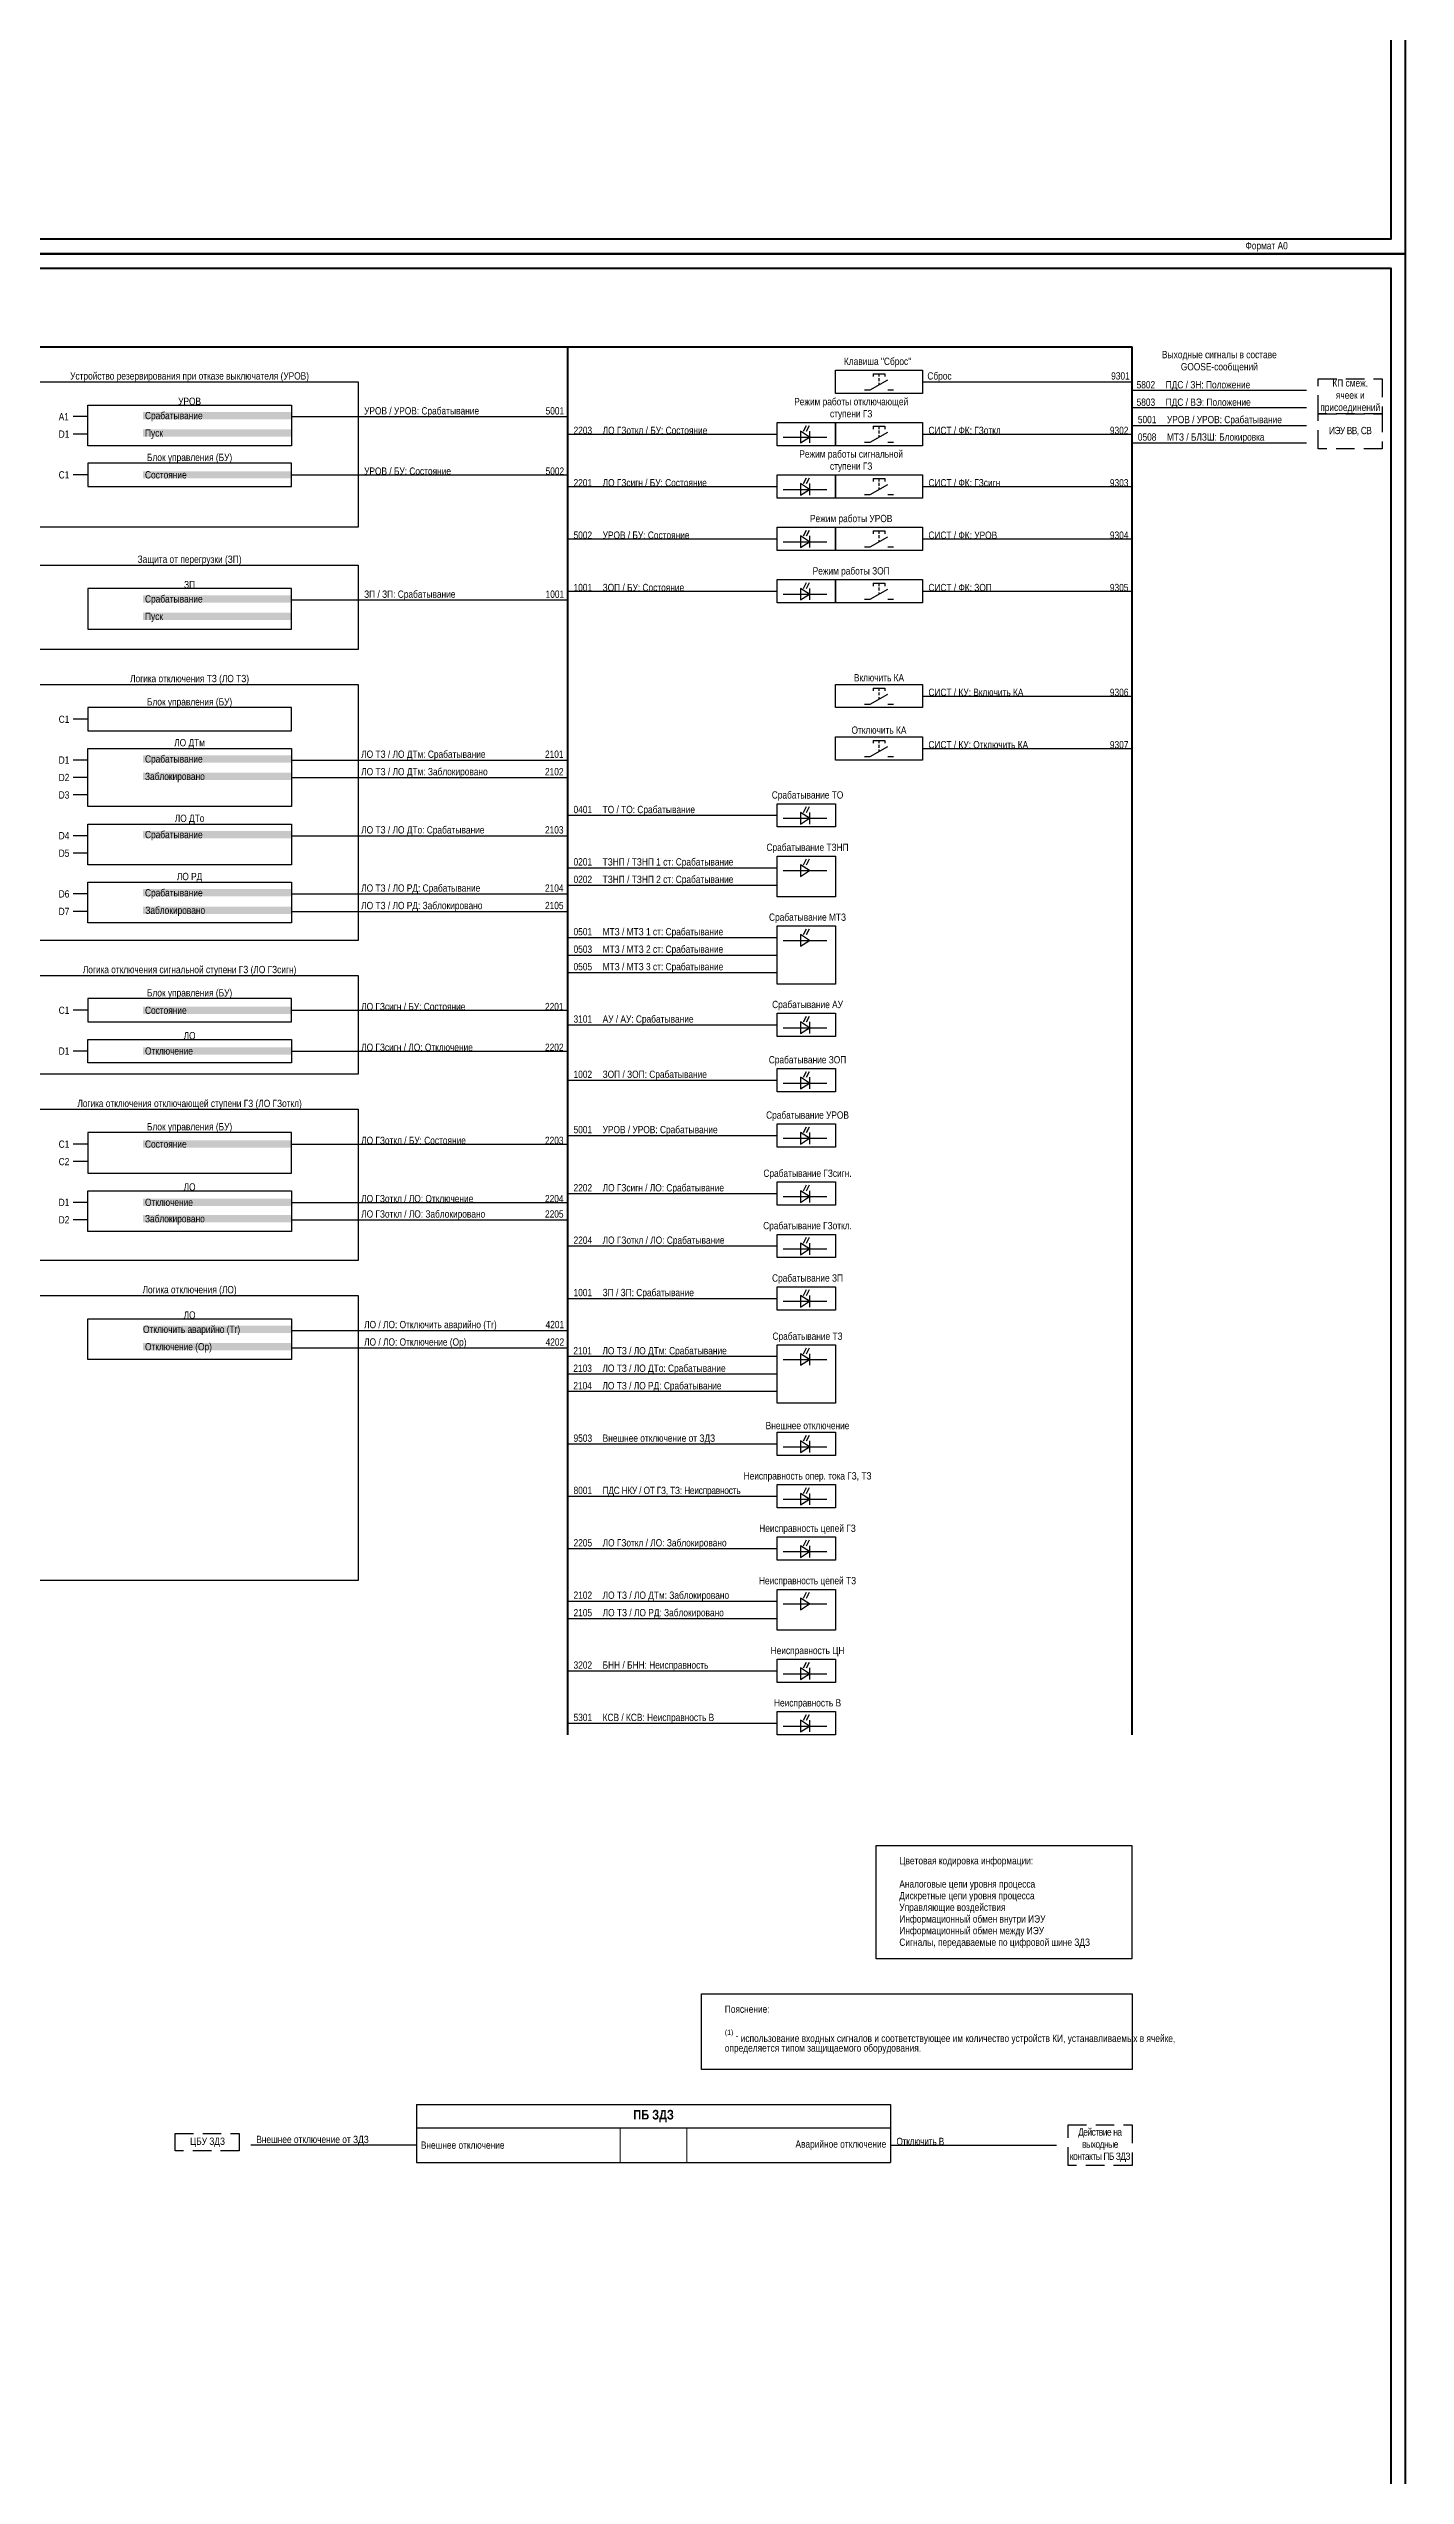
# Model space of a CAD drawing. Header units: millimetres. Extents: x 2179 to 12176, y -20554 to -12004.
# Drawn here: x 4406 to 4872, y -15430 to -14596 of the extents above; entities that cross this region are included whole.
import ezdxf
from ezdxf.enums import TextEntityAlignment as Align

# ---------------------------------------------------------------- set-up
doc = ezdxf.new("R2010")
doc.units = ezdxf.units.MM
doc.linetypes.add('HIDDEN2', pattern=[4.7625, 3.175, -1.5875])
doc.linetypes.add('штриховая2', pattern=[9.525, 6.35, -3.175])
for name, color, linetype, lineweight in [('GOOSE', 224, 'Continuous', 30), ('MMS', 190, 'Continuous', 30), ('Внутренняя шина', 4, 'Continuous', 70), ('Вход-Аналоги', 5, 'Continuous', 30), ('Дискретный сигнал', 37, 'Continuous', 25), ('Линии связи', 75, 'Continuous', 30), ('Основная', 7, 'Continuous', 30), ('Основная сплошная', 7, 'Continuous', 30), ('Сигналы внутр.', 13, 'Continuous', 30), ('Цепи внешние', 134, 'Continuous', 30)]:
    doc.layers.add(name, color=color, linetype=linetype, lineweight=lineweight)
doc.layers.add('Рамка внешняя', color=8, linetype='Continuous', lineweight=40, plot=False)
doc.styles.add('2.5_Gost_RD', font='ARIALN.TTF', dxfattribs={"height": 2.5})
doc.styles.add('Narrow', font='ARIALN.TTF')
doc.styles.add('Табл дан', font='ARIALN.TTF')
doc.styles.add('Табл загол', font='ARIALNB.TTF')

# ---------------------------------------------------------------- blocks, each defined once
blk = doc.blocks.new('*U15')
blk.add_lwpolyline([(0, 0), (1189, 0), (1189, 841), (0, 841)], close=True)
at = {"lineweight": 50}
blk.add_lwpolyline([(20, 836), (1184, 836), (1184, 5), (20, 5)], close=True, dxfattribs=at)
at = {"style": '2.5_Gost_RD', "flags": 8}
blk.add_attdef('ФОРМАТ', text='', height=2.5, dxfattribs=at).set_placement((1134, 4), align=Align.TOP_LEFT)
blk = doc.blocks.new('*T166')
at = {"layer": 'Основная', "color": 0, "linetype": 'ByBlock', "lineweight": -2, "transparency": 16777216}
for p, q in [((0, 0), (163, 0)), ((0, 0), (0, -8)), ((163, 0), (163, -8))]:
    blk.add_line(p, q, dxfattribs=at)
at = {"layer": 'Основная', "color": 0, "linetype": 'ByBlock', "lineweight": 30, "transparency": 16777216}
for p, q in [((0, -8), (163, -8)), ((0, -8), (0, -20)), ((163, -8), (163, -20)), ((0, -20), (163, -20))]:
    blk.add_line(p, q, dxfattribs=at)
at = {"layer": 'Основная', "color": 0, "linetype": 'ByBlock', "lineweight": 18, "transparency": 16777216}
for p, q in [((70, -8), (70, -20)), ((93, -8), (93, -20))]:
    blk.add_line(p, q, dxfattribs=at)
at = {"layer": 'Основная', "color": 0, "transparency": 16777216}
for s, insert, char_height, width, attachment_point, style in [('{\\C256;ПБ ЗДЗ}', (81.5, -4), 3.3, 160, 5, 'Табл загол'), ('Внешнее отключение', (1.5, -14), 2.5, 67, 4, 'Табл дан'), ('Аварийное отключение', (161.5, -14), 2.5, 67, 6, 'Табл дан')]:
    blk.add_mtext(s, dxfattribs=dict(at, insert=insert, char_height=char_height, width=width, attachment_point=attachment_point, style=style))

msp = doc.modelspace()

# ---------------------------------------------------------------- linework, layer by layer
at = {"layer": 'Внутренняя шина'}
for points in [[(4064, -14699), (4778, -14699)], [(4584, -15176), (4584, -14699)], [(4778, -15176), (4778, -14699)]]:
    msp.add_lwpolyline(points, dxfattribs=at)
at = {"layer": 'Линии связи'}
for points in [[(4706, -14711), (4778, -14711)], [(4838, -14714), (4778, -14714)], [(4838, -14720), (4778, -14720)], [(4489, -14723), (4584, -14723)], [(4778, -14726), (4838, -14726)], [(4584, -14729), (4656, -14729)], [(4706, -14729), (4778, -14729)], [(4778, -14732), (4838, -14732)], [(4489, -14743), (4584, -14743)], [(4584, -14747), (4656, -14747)], [(4706, -14747), (4778, -14747)], [(4584, -14765), (4656, -14765)], [(4706, -14765), (4778, -14765)], [(4489, -14786), (4584, -14786)], [(4584, -14783), (4656, -14783)], [(4706, -14783), (4778, -14783)], [(4706, -14819), (4778, -14819)], [(4489, -14841), (4584, -14841)], [(4706, -14837), (4778, -14837)], [(4489, -14847), (4584, -14847)], [(4584, -14860), (4656, -14860)], [(4489, -14867), (4584, -14867)], [(4584, -14878), (4656, -14878)], [(4584, -14884), (4656, -14884)], [(4489, -14887), (4584, -14887)], [(4489, -14893), (4584, -14893)], [(4584, -14902), (4656, -14902)], [(4584, -14908), (4656, -14908)], [(4584, -14914), (4656, -14914)], [(4489, -14927), (4584, -14927)], [(4584, -14932), (4656, -14932)], [(4489, -14941), (4584, -14941)], [(4584, -14951), (4656, -14951)], [(4584, -14970), (4656, -14970)], [(4489, -14973), (4584, -14973)], [(4489, -14993), (4584, -14993)], [(4584, -14990), (4656, -14990)], [(4489, -14999), (4584, -14999)], [(4584, -15008), (4656, -15008)], [(4584, -15026), (4656, -15026)], [(4489, -15037), (4584, -15037)], [(4489, -15043), (4584, -15043)], [(4656, -15046), (4584, -15046)], [(4656, -15052), (4584, -15052)], [(4656, -15058), (4584, -15058)], [(4584, -15076), (4656, -15076)], [(4584, -15094), (4656, -15094)], [(4584, -15112), (4656, -15112)], [(4584, -15130), (4656, -15130)], [(4584, -15136), (4656, -15136)], [(4584, -15154), (4656, -15154)], [(4584, -15172), (4656, -15172)], [(4532, -15317), (4475, -15317)], [(4695, -15317), (4752, -15317)]]:
    msp.add_lwpolyline(points, dxfattribs=at)
at = {"layer": 'Основная'}
for points in [[(4396, -14711), (4512, -14711), (4512, -14761), (4396, -14761)], [(4676, -14707), (4706, -14707), (4706, -14715), (4676, -14715)], [(4419, -14719), (4489, -14719), (4489, -14733), (4419, -14733)], [(4656, -14725), (4676, -14725), (4676, -14733), (4656, -14733)], [(4676, -14725), (4706, -14725), (4706, -14733), (4676, -14733)], [(4489, -14739), (4419, -14739), (4419, -14747), (4489, -14747)], [(4656, -14743), (4676, -14743), (4676, -14751), (4656, -14751)], [(4676, -14743), (4706, -14743), (4706, -14751), (4676, -14751)], [(4656, -14761), (4676, -14761), (4676, -14769), (4656, -14769)], [(4676, -14761), (4706, -14761), (4706, -14769), (4676, -14769)], [(4396, -14774), (4512, -14774), (4512, -14803), (4396, -14803)], [(4489, -14782), (4419, -14782), (4419, -14796), (4489, -14796)], [(4656, -14779), (4676, -14779), (4676, -14787), (4656, -14787)], [(4676, -14779), (4706, -14779), (4706, -14787), (4676, -14787)], [(4396, -14815), (4512, -14815), (4512, -14903), (4396, -14903)], [(4676, -14815), (4706, -14815), (4706, -14823), (4676, -14823)], [(4489, -14823), (4419, -14823), (4419, -14831), (4489, -14831)], [(4676, -14833), (4706, -14833), (4706, -14841), (4676, -14841)], [(4419, -14837), (4489, -14837), (4489, -14857), (4419, -14857)], [(4656, -14856), (4676, -14856), (4676, -14864), (4656, -14864)], [(4419, -14863), (4489, -14863), (4489, -14877), (4419, -14877)], [(4656, -14874), (4676, -14874), (4676, -14888), (4656, -14888)], [(4419, -14883), (4489, -14883), (4489, -14897), (4419, -14897)], [(4656, -14898), (4676, -14898), (4676, -14918), (4656, -14918)], [(4396, -14915), (4512, -14915), (4512, -14949), (4396, -14949)], [(4489, -14923), (4419, -14923), (4419, -14931), (4489, -14931)], [(4656, -14928), (4676, -14928), (4676, -14936), (4656, -14936)], [(4419, -14937), (4489, -14937), (4489, -14945), (4419, -14945)], [(4656, -14947), (4676, -14947), (4676, -14955), (4656, -14955)], [(4396, -14961), (4512, -14961), (4512, -15013), (4396, -15013)], [(4489, -14969), (4419, -14969), (4419, -14983), (4489, -14983)], [(4656, -14966), (4676, -14966), (4676, -14974), (4656, -14974)], [(4656, -14986), (4676, -14986), (4676, -14994), (4656, -14994)], [(4419, -14989), (4489, -14989), (4489, -15003), (4419, -15003)], [(4656, -15004), (4676, -15004), (4676, -15012), (4656, -15012)], [(4396, -15025), (4512, -15025), (4512, -15123), (4396, -15123)], [(4656, -15022), (4676, -15022), (4676, -15030), (4656, -15030)], [(4419, -15033), (4489, -15033), (4489, -15047), (4419, -15047)], [(4656, -15042), (4676, -15042), (4676, -15062), (4656, -15062)], [(4656, -15072), (4676, -15072), (4676, -15080), (4656, -15080)], [(4656, -15090), (4676, -15090), (4676, -15098), (4656, -15098)], [(4656, -15108), (4676, -15108), (4676, -15116), (4656, -15116)], [(4656, -15126), (4676, -15126), (4676, -15140), (4656, -15140)], [(4656, -15150), (4676, -15150), (4676, -15158), (4656, -15158)], [(4656, -15168), (4676, -15168), (4676, -15176), (4656, -15176)]]:
    msp.add_lwpolyline(points, close=True, dxfattribs=at)
for points in [[(4419, -14723), (4414, -14723)], [(4419, -14729), (4414, -14729)], [(4419, -14743), (4414, -14743)], [(4419, -14827), (4414, -14827)], [(4419, -14841), (4414, -14841)], [(4419, -14847), (4414, -14847)], [(4419, -14853), (4414, -14853)], [(4419, -14867), (4414, -14867)], [(4419, -14873), (4414, -14873)], [(4419, -14887), (4414, -14887)], [(4419, -14893), (4414, -14893)], [(4419, -14927), (4414, -14927)], [(4419, -14941), (4414, -14941)], [(4419, -14973), (4414, -14973)], [(4419, -14979), (4414, -14979)], [(4419, -14993), (4414, -14993)], [(4419, -14999), (4414, -14999)]]:
    msp.add_lwpolyline(points, dxfattribs=at)
at = {"layer": 'Основная сплошная', "color": 0}
for p, q in [((4688, -14713.75), (4694, -14710.32)), ((4689, -14708.25), (4691, -14708.25)), ((4691, -14708.25), (4693, -14708.25)), ((4686, -14713.75), (4688, -14713.75)), ((4694, -14713.75), (4696, -14713.75)), ((4688, -14731.75), (4694, -14728.32)), ((4689, -14726.25), (4691, -14726.25)), ((4691, -14726.25), (4693, -14726.25)), ((4686, -14731.75), (4688, -14731.75)), ((4694, -14731.75), (4696, -14731.75)), ((4689, -14744.25), (4691, -14744.25)), ((4691, -14744.25), (4693, -14744.25)), ((4686, -14749.75), (4688, -14749.75)), ((4688, -14749.75), (4694, -14746.32)), ((4694, -14749.75), (4696, -14749.75)), ((4686, -14767.75), (4688, -14767.75)), ((4688, -14767.75), (4694, -14764.32)), ((4689, -14762.25), (4691, -14762.25)), ((4691, -14762.25), (4693, -14762.25)), ((4694, -14767.75), (4696, -14767.75)), ((4686, -14785.75), (4688, -14785.75)), ((4688, -14785.75), (4694, -14782.32)), ((4689, -14780.25), (4691, -14780.25)), ((4691, -14780.25), (4693, -14780.25)), ((4694, -14785.75), (4696, -14785.75)), ((4688, -14821.75), (4694, -14818.32)), ((4689, -14816.25), (4691, -14816.25)), ((4691, -14816.25), (4693, -14816.25)), ((4686, -14821.75), (4688, -14821.75)), ((4694, -14821.75), (4696, -14821.75)), ((4688, -14839.75), (4694, -14836.32)), ((4689, -14834.25), (4691, -14834.25)), ((4691, -14834.25), (4693, -14834.25)), ((4686, -14839.75), (4688, -14839.75)), ((4694, -14839.75), (4696, -14839.75))]:
    msp.add_line(p, q, dxfattribs=at)
at = {"layer": 'Основная сплошная', "ltscale": 0.35}
for p, q in [((4689, -14708.25), (4689, -14709.25)), ((4691, -14708.25), (4691, -14709.25)), ((4691, -14709.75), (4691, -14710.75)), ((4693, -14708.25), (4693, -14709.25)), ((4689, -14726.25), (4689, -14727.25)), ((4691, -14726.25), (4691, -14727.25)), ((4691, -14727.75), (4691, -14728.75)), ((4693, -14726.25), (4693, -14727.25)), ((4689, -14744.25), (4689, -14745.25)), ((4691, -14744.25), (4691, -14745.25)), ((4693, -14744.25), (4693, -14745.25)), ((4691, -14745.75), (4691, -14746.75)), ((4689, -14762.25), (4689, -14763.25)), ((4691, -14762.25), (4691, -14763.25)), ((4691, -14763.75), (4691, -14764.75)), ((4693, -14762.25), (4693, -14763.25)), ((4689, -14780.25), (4689, -14781.25)), ((4691, -14780.25), (4691, -14781.25)), ((4691, -14781.75), (4691, -14782.75)), ((4693, -14780.25), (4693, -14781.25)), ((4689, -14816.25), (4689, -14817.25)), ((4691, -14816.25), (4691, -14817.25)), ((4691, -14817.75), (4691, -14818.75)), ((4693, -14816.25), (4693, -14817.25)), ((4689, -14834.25), (4689, -14835.25)), ((4691, -14834.25), (4691, -14835.25)), ((4691, -14835.75), (4691, -14836.75)), ((4693, -14834.25), (4693, -14835.25))]:
    msp.add_line(p, q, dxfattribs=at)
at = {"layer": 'Основная сплошная', "color": 0, "linetype": 'HIDDEN2', "ltscale": 0.5}
for p, q in [((4691, -14711.39), (4691, -14712.04)), ((4691, -14729.39), (4691, -14730.04)), ((4691, -14747.39), (4691, -14748.04)), ((4691, -14765.39), (4691, -14766.04)), ((4691, -14783.39), (4691, -14784.04)), ((4691, -14819.39), (4691, -14820.04)), ((4691, -14837.39), (4691, -14838.04))]:
    msp.add_line(p, q, dxfattribs=at)
at = {"layer": 'Основная сплошная', "linetype": 'штриховая2'}
for points in [[(4864, -14722), (4842, -14722), (4842, -14710), (4864, -14710)], [(4864, -14734), (4842, -14734), (4842, -14722), (4864, -14722)], [(4778, -15324), (4756, -15324), (4756, -15310), (4778, -15310)], [(4471, -15319), (4449, -15319), (4449, -15313), (4471, -15313)]]:
    msp.add_lwpolyline(points, close=True, dxfattribs=at)
at = {"layer": 'Основная сплошная'}
for points in [[(4664.06, -14728), (4664.06, -14732), (4667.06, -14730), (4664.06, -14728)], [(4665.06, -14728), (4666.06, -14726)], [(4666.06, -14728), (4667.06, -14726)], [(4667.06, -14728), (4667.06, -14732)], [(4658.06, -14730), (4673.06, -14730)], [(4665.06, -14746), (4666.06, -14744)], [(4666.06, -14746), (4667.06, -14744)], [(4658.06, -14748), (4673.06, -14748)], [(4664.06, -14746), (4664.06, -14750), (4667.06, -14748), (4664.06, -14746)], [(4667.06, -14746), (4667.06, -14750)], [(4658.06, -14766), (4673.06, -14766)], [(4664.06, -14764), (4664.06, -14768), (4667.06, -14766), (4664.06, -14764)], [(4665.06, -14764), (4666.06, -14762)], [(4666.06, -14764), (4667.06, -14762)], [(4667.06, -14764), (4667.06, -14768)], [(4658.06, -14784), (4673.06, -14784)], [(4664.06, -14782), (4664.06, -14786), (4667.06, -14784), (4664.06, -14782)], [(4665.06, -14782), (4666.06, -14780)], [(4666.06, -14782), (4667.06, -14780)], [(4667.06, -14782), (4667.06, -14786)], [(4658.06, -14861), (4673.06, -14861)], [(4664.06, -14859), (4664.06, -14863), (4667.06, -14861), (4664.06, -14859)], [(4665.06, -14859), (4666.06, -14857)], [(4666.06, -14859), (4667.06, -14857)], [(4667.06, -14859), (4667.06, -14863)], [(4664.06, -14877), (4664.06, -14881), (4667.06, -14879), (4664.06, -14877)], [(4665.06, -14877), (4666.06, -14875)], [(4666.06, -14877), (4667.06, -14875)], [(4658.06, -14879), (4673.06, -14879)], [(4658.06, -14903), (4673.06, -14903)], [(4664.06, -14901), (4664.06, -14905), (4667.06, -14903), (4664.06, -14901)], [(4665.06, -14901), (4666.06, -14899)], [(4666.06, -14901), (4667.06, -14899)], [(4658.06, -14933), (4673.06, -14933)], [(4664.06, -14931), (4664.06, -14935), (4667.06, -14933), (4664.06, -14931)], [(4665.06, -14931), (4666.06, -14929)], [(4666.06, -14931), (4667.06, -14929)], [(4667.06, -14931), (4667.06, -14935)], [(4658.06, -14952), (4673.06, -14952)], [(4664.06, -14950), (4664.06, -14954), (4667.06, -14952), (4664.06, -14950)], [(4665.06, -14950), (4666.06, -14948)], [(4666.06, -14950), (4667.06, -14948)], [(4667.06, -14950), (4667.06, -14954)], [(4664.06, -14969), (4664.06, -14973), (4667.06, -14971), (4664.06, -14969)], [(4665.06, -14969), (4666.06, -14967)], [(4666.06, -14969), (4667.06, -14967)], [(4667.06, -14969), (4667.06, -14973)], [(4658.06, -14971), (4673.06, -14971)], [(4665.06, -14989), (4666.06, -14987)], [(4666.06, -14989), (4667.06, -14987)], [(4658.06, -14991), (4673.06, -14991)], [(4664.06, -14989), (4664.06, -14993), (4667.06, -14991), (4664.06, -14989)], [(4667.06, -14989), (4667.06, -14993)], [(4658.06, -15009), (4673.06, -15009)], [(4664.06, -15007), (4664.06, -15011), (4667.06, -15009), (4664.06, -15007)], [(4665.06, -15007), (4666.06, -15005)], [(4666.06, -15007), (4667.06, -15005)], [(4667.06, -15007), (4667.06, -15011)], [(4658.06, -15027), (4673.06, -15027)], [(4664.06, -15025), (4664.06, -15029), (4667.06, -15027), (4664.06, -15025)], [(4665.06, -15025), (4666.06, -15023)], [(4666.06, -15025), (4667.06, -15023)], [(4667.06, -15025), (4667.06, -15029)], [(4664.06, -15045), (4664.06, -15049), (4667.06, -15047), (4664.06, -15045)], [(4665.06, -15045), (4666.06, -15043)], [(4666.06, -15045), (4667.06, -15043)], [(4667.06, -15045), (4667.06, -15049)], [(4658.06, -15047), (4673.06, -15047)], [(4658.06, -15077), (4673.06, -15077)], [(4664.06, -15075), (4664.06, -15079), (4667.06, -15077), (4664.06, -15075)], [(4665.06, -15075), (4666.06, -15073)], [(4666.06, -15075), (4667.06, -15073)], [(4667.06, -15075), (4667.06, -15079)], [(4658.06, -15095), (4673.06, -15095)], [(4664.06, -15093), (4664.06, -15097), (4667.06, -15095), (4664.06, -15093)], [(4665.06, -15093), (4666.06, -15091)], [(4666.06, -15093), (4667.06, -15091)], [(4667.06, -15093), (4667.06, -15097)], [(4664.06, -15111), (4664.06, -15115), (4667.06, -15113), (4664.06, -15111)], [(4665.06, -15111), (4666.06, -15109)], [(4666.06, -15111), (4667.06, -15109)], [(4667.06, -15111), (4667.06, -15115)], [(4658.06, -15113), (4673.06, -15113)], [(4665.06, -15129), (4666.06, -15127)], [(4666.06, -15129), (4667.06, -15127)], [(4658.06, -15131), (4673.06, -15131)], [(4664.06, -15129), (4664.06, -15133), (4667.06, -15131), (4664.06, -15129)], [(4664.06, -15153), (4664.06, -15157), (4667.06, -15155), (4664.06, -15153)], [(4665.06, -15153), (4666.06, -15151)], [(4666.06, -15153), (4667.06, -15151)], [(4667.06, -15153), (4667.06, -15157)], [(4658.06, -15155), (4673.06, -15155)], [(4665.06, -15171), (4666.06, -15169)], [(4666.06, -15171), (4667.06, -15169)], [(4658.06, -15173), (4673.06, -15173)], [(4664.06, -15171), (4664.06, -15175), (4667.06, -15173), (4664.06, -15171)], [(4667.06, -15171), (4667.06, -15175)]]:
    msp.add_lwpolyline(points, dxfattribs=at)
for points in [[(4665.56, -14727, 0.5, 0, 0), (4666.06, -14726, 0, 0, 0)], [(4666.56, -14727, 0.5, 0, 0), (4667.06, -14726, 0, 0, 0)], [(4665.56, -14745, 0.5, 0, 0), (4666.06, -14744, 0, 0, 0)], [(4666.56, -14745, 0.5, 0, 0), (4667.06, -14744, 0, 0, 0)], [(4665.56, -14763, 0.5, 0, 0), (4666.06, -14762, 0, 0, 0)], [(4666.56, -14763, 0.5, 0, 0), (4667.06, -14762, 0, 0, 0)], [(4665.56, -14781, 0.5, 0, 0), (4666.06, -14780, 0, 0, 0)], [(4666.56, -14781, 0.5, 0, 0), (4667.06, -14780, 0, 0, 0)], [(4665.56, -14858, 0.5, 0, 0), (4666.06, -14857, 0, 0, 0)], [(4666.56, -14858, 0.5, 0, 0), (4667.06, -14857, 0, 0, 0)], [(4665.56, -14876, 0.5, 0, 0), (4666.06, -14875, 0, 0, 0)], [(4666.56, -14876, 0.5, 0, 0), (4667.06, -14875, 0, 0, 0)], [(4665.56, -14900, 0.5, 0, 0), (4666.06, -14899, 0, 0, 0)], [(4666.56, -14900, 0.5, 0, 0), (4667.06, -14899, 0, 0, 0)], [(4665.56, -14930, 0.5, 0, 0), (4666.06, -14929, 0, 0, 0)], [(4666.56, -14930, 0.5, 0, 0), (4667.06, -14929, 0, 0, 0)], [(4665.56, -14949, 0.5, 0, 0), (4666.06, -14948, 0, 0, 0)], [(4666.56, -14949, 0.5, 0, 0), (4667.06, -14948, 0, 0, 0)], [(4665.56, -14968, 0.5, 0, 0), (4666.06, -14967, 0, 0, 0)], [(4666.56, -14968, 0.5, 0, 0), (4667.06, -14967, 0, 0, 0)], [(4665.56, -14988, 0.5, 0, 0), (4666.06, -14987, 0, 0, 0)], [(4666.56, -14988, 0.5, 0, 0), (4667.06, -14987, 0, 0, 0)], [(4665.56, -15006, 0.5, 0, 0), (4666.06, -15005, 0, 0, 0)], [(4666.56, -15006, 0.5, 0, 0), (4667.06, -15005, 0, 0, 0)], [(4665.56, -15024, 0.5, 0, 0), (4666.06, -15023, 0, 0, 0)], [(4666.56, -15024, 0.5, 0, 0), (4667.06, -15023, 0, 0, 0)], [(4665.56, -15044, 0.5, 0, 0), (4666.06, -15043, 0, 0, 0)], [(4666.56, -15044, 0.5, 0, 0), (4667.06, -15043, 0, 0, 0)], [(4665.56, -15074, 0.5, 0, 0), (4666.06, -15073, 0, 0, 0)], [(4666.56, -15074, 0.5, 0, 0), (4667.06, -15073, 0, 0, 0)], [(4665.56, -15092, 0.5, 0, 0), (4666.06, -15091, 0, 0, 0)], [(4666.56, -15092, 0.5, 0, 0), (4667.06, -15091, 0, 0, 0)], [(4665.56, -15110, 0.5, 0, 0), (4666.06, -15109, 0, 0, 0)], [(4666.56, -15110, 0.5, 0, 0), (4667.06, -15109, 0, 0, 0)], [(4665.56, -15128, 0.5, 0, 0), (4666.06, -15127, 0, 0, 0)], [(4666.56, -15128, 0.5, 0, 0), (4667.06, -15127, 0, 0, 0)], [(4665.56, -15152, 0.5, 0, 0), (4666.06, -15151, 0, 0, 0)], [(4666.56, -15152, 0.5, 0, 0), (4667.06, -15151, 0, 0, 0)], [(4665.56, -15170, 0.5, 0, 0), (4666.06, -15169, 0, 0, 0)], [(4666.56, -15170, 0.5, 0, 0), (4667.06, -15169, 0, 0, 0)]]:
    msp.add_lwpolyline(points, format="xyseb", dxfattribs=at)
at = {"layer": 'Основная сплошная', "ltscale": 0.3}
msp.add_lwpolyline([(4690, -15214), (4777.95, -15214), (4777.95, -15253), (4690, -15253)], close=True, dxfattribs=at)
at = {"layer": 'Основная сплошная'}
msp.add_lwpolyline([(4630, -15265), (4778, -15265), (4778, -15291), (4630, -15291)], close=True, dxfattribs=at)

# ---------------------------------------------------------------- block references
msp.add_blockref('*T166', (4532, -15303))
at = {"layer": 'Рамка внешняя'}
msp.add_blockref('*U15', (3683, -14667), dxfattribs=at).add_auto_attribs({'ФОРМАТ': 'Формат А0'})
msp.add_blockref('*U15', (3683, -15508), dxfattribs=at)

# ---------------------------------------------------------------- texts
at = {"layer": 'GOOSE', "char_height": 2.5}
for s, insert, width, attachment_point, style in [('5802^IПДС / ЗН: Положение', (4779.57, -14714), 58.43, 7, 'Табл дан'), ('5803^IПДС / ВЭ: Положение', (4779.57, -14720), 58.43, 7, 'Табл дан'), ('5001^IУРОВ / УРОВ: Срабатывание', (4780, -14726), 58, 7, 'Табл дан'), ('0508^IМТЗ / БЛЗШ: Блокировка', (4780, -14732), 58, 7, 'Табл дан'), ('9503^IВнешнее отключение от ЗДЗ', (4586, -15076), 70, 7, 'Narrow'), ('\\A1;Информационный обмен между ИЭУ', (4698, -15242), 72, 1, 'Табл дан')]:
    msp.add_mtext(s, dxfattribs=dict(at, insert=insert, width=width, attachment_point=attachment_point, style=style))
at = {"layer": 'MMS', "char_height": 2.5}
for s, insert, width, attachment_point, style in [('Сброс^I^I^I^I^I   ^I    9301^I', (4707.64, -14711), 70.3562, 7, 'Narrow'), ('\\pt30,40,50,60,70;СИСТ / ФК: ГЗоткл^I^I   ^I^I   9302^I', (4708, -14729.01), 70, 7, 'Narrow'), ('СИСТ / ФК: ГЗсигн^I^I   ^I^I   9303^I', (4708, -14747.01), 70, 7, 'Narrow'), ('СИСТ / ФК: УРОВ^I^I^I^I   9304', (4708, -14765.01), 70, 7, 'Narrow'), ('СИСТ / ФК: ЗОП^I^I^I^I   9305^I', (4708, -14783.01), 70, 7, 'Narrow'), ('СИСТ / КУ: Включить КА^I^I^I   9306', (4708, -14819.01), 70, 7, 'Narrow'), ('СИСТ / КУ: Отключить КА^I^I^I   9307', (4708, -14837.01), 70, 7, 'Narrow'), ('\\A1;Управляющие воздействия', (4698, -15234), 72, 1, 'Табл дан')]:
    msp.add_mtext(s, dxfattribs=dict(at, insert=insert, width=width, attachment_point=attachment_point, style=style))
at = {"layer": 'Вход-Аналоги', "insert": (4698, -15226), "char_height": 2.5, "width": 72, "attachment_point": 1, "style": 'Табл дан'}
msp.add_mtext('\\A1;Аналоговые цепи уровня процесса', dxfattribs=at)
at = {"layer": 'Дискретный сигнал', "char_height": 2.5}
for s, insert, width, attachment_point, style in [('\\A1;Сигналы, передаваемые по цифровой шине ЗДЗ', (4698, -15246), 72, 1, 'Табл дан'), ('Внешнее отключение от ЗДЗ', (4476.93, -15317), 55.0735, 7, 'Narrow')]:
    msp.add_mtext(s, dxfattribs=dict(at, insert=insert, width=width, attachment_point=attachment_point, style=style))
at = {"layer": 'Основная', "style": 'Табл дан'}
for s, p in [('A1', (4409, -14723)), ('D1', (4409, -14729)), ('C1', (4409, -14743)), ('C1', (4409, -14827)), ('D1', (4409, -14841)), ('D2', (4409, -14847)), ('D3', (4409, -14853)), ('D4', (4409, -14867)), ('D5', (4409, -14873)), ('D6', (4409, -14887)), ('D7', (4409, -14893)), ('C1', (4409, -14927)), ('D1', (4409, -14941)), ('C1', (4409, -14973)), ('C2', (4409, -14979)), ('D1', (4409, -14993)), ('D2', (4409, -14999))]:
    msp.add_text(s, height=2.5, dxfattribs=at).set_placement(p, align=Align.MIDDLE_LEFT)
at = {"layer": 'Основная', "char_height": 2.5}
for s, insert, width, attachment_point, style in [('Клавиша "Сброс"', (4690.5, -14706), 29, 8, 'Narrow'), ('\\pt55;Выходные сигналы в составе GOOSE-сообщений', (4808, -14707.81), 60, 8, 'Narrow'), ('Устройство резервирования при отказе выключателя (УРОВ)', (4454, -14711), 116, 8, 'Narrow'), ('УРОВ', (4454, -14719), 70, 8, 'Narrow'), ('Режим работы отключающей ступени ГЗ', (4681.44, -14724), 45, 8, 'Narrow'), ('\\A1;Блок управления (БУ)', (4454, -14739), 70, 8, 'Narrow'), ('Режим работы сигнальной ступени ГЗ', (4681.44, -14742), 45, 8, 'Narrow'), ('Режим работы УРОВ', (4681.44, -14760), 45, 8, 'Narrow'), ('Защита от перегрузки (ЗП)', (4454, -14774), 116, 8, 'Narrow'), ('Режим работы ЗОП', (4681.44, -14778), 45, 8, 'Narrow'), ('\\A1;ЗП', (4454, -14782), 70, 8, 'Narrow'), ('Логика отключения ТЗ (ЛО ТЗ)', (4454, -14815), 116, 8, 'Narrow'), ('Включить КА', (4691, -14814), 45, 8, 'Narrow'), ('\\A1;Блок управления (БУ)', (4454, -14823), 70, 8, 'Narrow'), ('\\A1;\\pt35;ЛО ДТм', (4454, -14837), 70, 8, 'Narrow'), ('Отключить КА', (4691, -14832), 45, 8, 'Narrow'), ('Срабатывание ТО', (4666.44, -14855), 45, 8, 'Narrow'), ('\\A1;\\pt35;ЛО ДТо', (4454, -14863), 70, 8, 'Narrow'), ('Срабатывание ТЗНП', (4666.44, -14873), 45, 8, 'Narrow'), ('\\A1;\\pt35;ЛО РД', (4454, -14883), 70, 8, 'Narrow'), ('Срабатывание МТЗ', (4666.44, -14897), 45, 8, 'Narrow'), ('Логика отключения сигнальной ступени ГЗ (ЛО ГЗсигн)', (4454, -14915), 116, 8, 'Narrow'), ('\\A1;Блок управления (БУ)', (4454, -14923), 70, 8, 'Narrow'), ('Срабатывание АУ', (4666.44, -14927), 45, 8, 'Narrow'), ('\\A1;\\pt35;ЛО', (4454, -14937), 70, 8, 'Narrow'), ('Срабатывание ЗОП', (4666.44, -14946), 45, 8, 'Narrow'), ('Логика отключения отключающей ступени ГЗ (ЛО ГЗоткл)', (4454, -14961), 116, 8, 'Narrow'), ('Срабатывание УРОВ', (4666.44, -14965), 45, 8, 'Narrow'), ('\\A1;Блок управления (БУ)', (4454, -14969), 70, 8, 'Narrow'), ('\\A1;\\pt35;ЛО', (4454, -14989), 70, 8, 'Narrow'), ('Срабатывание ГЗсигн.', (4666.44, -14985), 45, 8, 'Narrow'), ('Срабатывание ГЗоткл.', (4666.44, -15003), 45, 8, 'Narrow'), ('Срабатывание ЗП', (4666.44, -15021), 45, 8, 'Narrow'), ('Логика отключения (ЛО)', (4454, -15025), 116, 8, 'Narrow'), ('ЛО', (4454, -15033), 70, 8, 'Narrow'), ('Срабатывание ТЗ', (4666.44, -15041), 45, 8, 'Narrow'), ('Внешнее отключение', (4666.44, -15071), 45, 8, 'Narrow'), ('Неисправность опер. тока ГЗ, ТЗ', (4666.44, -15089), 45, 8, 'Narrow'), ('Неисправность цепей ГЗ', (4666.44, -15107), 45, 8, 'Narrow'), ('Неисправность цепей ТЗ', (4666.44, -15125), 45, 8, 'Narrow'), ('Неисправность ЦН', (4666.44, -15149), 45, 8, 'Narrow'), ('Неисправность В', (4666.44, -15167), 45, 8, 'Narrow'), ('\\A1;Цветовая кодировка информации:', (4698, -15218), 132, 1, 'Табл дан'), ('\\A1;Пояснение:\\P\\P{\\H0.7x;\\S(1)^ ;\\H1.42857x; - \\A0;\\H1x;использование входных сигналов и соответствующее им количество устройств КИ, устанавливаемых в ячейке, определяется типом защищаемого оборудования.  }', (4638, -15269), 132, 1, 'Табл дан'), ('\\pi3.48039;{\\T0.9;Действие на \\P\\pi4.83697;выходные \\P\\pi0.61886;контакты ПБ ЗДЗ}', (4756, -15317), 22, 4, 'Narrow'), ('\\pi5.16439;ЦБУ ЗДЗ', (4449, -15316), 22, 4, 'Narrow')]:
    msp.add_mtext(s, dxfattribs=dict(at, insert=insert, width=width, attachment_point=attachment_point, style=style))
at = {"layer": 'Основная', "char_height": 2.5, "width": 51, "attachment_point": 4, "style": 'Narrow', "bg_fill": 1, "box_fill_scale": 1, "bg_fill_color": 9, "bg_fill_transparency": 0}
for s, insert in [('\\pl0.67568;Срабатывание', (4438, -14723)), ('\\pl0.67568;Пуск', (4438, -14729)), ('\\pl0.67568;Состояние', (4438, -14743)), ('\\pl0.67568;Срабатывание', (4438, -14786)), ('\\pl0.67568;Пуск', (4438, -14792)), ('\\pl0.67568;Срабатывание', (4438, -14841)), ('\\pl0.67568;Заблокировано', (4438, -14847)), ('\\pl0.67568;Срабатывание', (4438, -14867)), ('\\pl0.67568;Срабатывание', (4438, -14887)), (' Заблокировано', (4438, -14893)), ('\\pl0.67568;Состояние', (4438, -14927)), ('\\pl0.67568;Отключение', (4438, -14941)), ('\\pl0.67568;Состояние', (4438, -14973)), ('\\pl0.67568;Отключение', (4438, -14993)), ('\\pl0.67568;Заблокировано', (4438, -14999)), ('Отключить аварийно (Tr)', (4438, -15037)), ('\\pl0.67568;Отключение (Op)', (4438, -15043))]:
    msp.add_mtext(s, dxfattribs=dict(at, insert=insert))
at = {"layer": 'Основная сплошная', "char_height": 2.5, "width": 22, "attachment_point": 5, "style": 'Narrow'}
for s, insert in [('\\pt55;КП смеж. ^Jячеек и присоединений', (4853, -14716)), ('\\pt55;{\\T0.9;ИЭУ ВВ, СВ}', (4853, -14728))]:
    msp.add_mtext(s, dxfattribs=dict(at, insert=insert))
at = {"layer": 'Сигналы внутр.', "char_height": 2.5}
for s, insert, width, attachment_point, style in [('УРОВ / УРОВ: Срабатывание^I^I^I   5001^I', (4514, -14723), 70, 7, 'Табл дан'), ('2203^IЛО ГЗоткл / БУ: Состояние^I', (4586, -14729), 70, 7, 'Narrow'), ('УРОВ / БУ: Состояние^I^I^I   ^I   5002^I', (4514, -14743), 70, 7, 'Табл дан'), ('2201^IЛО ГЗсигн / БУ: Состояние', (4586, -14747), 48, 7, 'Narrow'), ('5002^IУРОВ / БУ: Состояние^I', (4586, -14765), 48, 7, 'Narrow'), ('ЗП / ЗП: Срабатывание^I^I^I   1001^I', (4514, -14786), 70, 7, 'Табл дан'), ('1001^IЗОП / БУ: Состояние^I', (4586, -14783), 48, 7, 'Narrow'), ('\\pt50,60;ЛО ТЗ / {\\A1;ЛО ДТм: Срабатывание^I^I    2101}', (4513, -14841), 71, 7, 'Табл дан'), ('ЛО ТЗ / {\\A1;ЛО ДТм: Заблокировано^I^I    2102}', (4513, -14847), 71, 7, 'Табл дан'), ('\\pt10;0401^IТО / ТО: Срабатывание', (4586, -14860), 48, 7, 'Narrow'), ('\\pt50,60;ЛО ТЗ / {\\A1;ЛО ДТо: Срабатывание^I^I    2103}', (4513, -14867), 71, 7, 'Табл дан'), ('\\A1;0201^I{\\A0;ТЗНП / }ТЗНП 1 ст: {\\A0;Срабатывание}', (4586, -14878), 70, 7, 'Narrow'), ('\\pt50,60;ЛО ТЗ / {\\A1;ЛО РД: Срабатывание^I^I    2104}', (4513, -14887), 71, 7, 'Табл дан'), ('\\A1;0202^I{\\A0;ТЗНП / }ТЗНП 2 ст: {\\A0;Срабатывание}', (4586, -14884), 70, 7, 'Narrow'), ('ЛО ТЗ / {\\A1;ЛО РД: }Заблокировано^I^I    2105', (4513, -14893), 71, 7, 'Табл дан'), ('0501^IМТЗ / {\\A1;МТЗ 1 ст: Срабатывание}', (4586, -14902), 70, 7, 'Narrow'), ('0503^IМТЗ / {\\A1;МТЗ 2 ст: Срабатывание}', (4586, -14908), 70, 7, 'Narrow'), ('0505^IМТЗ / {\\A1;МТЗ 3 ст: Срабатывание}', (4586, -14914), 70, 7, 'Narrow'), ('ЛО ГЗсигн / БУ: Состояние^I^I^I    2201', (4513, -14927), 71, 7, 'Табл дан'), ('3101^IАУ / АУ: Срабатывание', (4586, -14932), 48, 7, 'Narrow'), ('ЛО ГЗсигн / ЛО: Отключение^I^I    ^I    2202', (4513, -14941), 71, 7, 'Табл дан'), ('1002^IЗОП / ЗОП: Срабатывание', (4586, -14951), 48, 7, 'Narrow'), ('ЛО ГЗоткл / БУ: Состояние^I^I^I    2203', (4513, -14973), 71, 7, 'Табл дан'), ('5001^IУРОВ / УРОВ: Срабатывание', (4586, -14970), 70, 7, 'Narrow'), ('2202^IЛО ГЗсигн / ЛО: Срабатывание', (4586, -14990), 70, 7, 'Narrow'), ('ЛО ГЗоткл / ЛО: Отключение^I^I    ^I    2204', (4513, -14993), 71, 7, 'Табл дан'), ('ЛО ГЗоткл / ЛО: Заблокировано^I^I    2205', (4513, -14999), 71, 7, 'Табл дан'), ('2204^IЛО ГЗоткл / ЛО: Срабатывание', (4586, -15008), 70, 7, 'Narrow'), ('1001^IЗП / ЗП: Срабатывание', (4586, -15026), 48, 7, 'Narrow'), ('ЛО / ЛО: Отключить аварийно (Tr)^I^I   4201^I', (4514, -15037), 70, 7, 'Табл дан'), ('ЛО / ЛО: Отключение (Op)^I^I^I   4202^I', (4514, -15043), 70, 7, 'Табл дан'), ('2101^IЛО ТЗ / {\\A1;ЛО ДТм: Срабатывание}', (4585.93, -15046), 70.0735, 7, 'Narrow'), ('2103^IЛО ТЗ / {\\A1;ЛО ДТо: Срабатывание}', (4585.93, -15052), 70.0735, 7, 'Narrow'), ('2104^IЛО ТЗ / {\\A1;ЛО РД: Срабатывание}', (4585.93, -15058), 70.0735, 7, 'Narrow'), ('8001^I{\\T0.95;ПДС НКУ / ОТ ГЗ, ТЗ: Неисправность}', (4586, -15094), 70, 7, 'Narrow'), ('2205^IЛО ГЗоткл / ЛО: Заблокировано', (4586, -15112), 70, 7, 'Narrow'), ('2102^IЛО ТЗ / {\\A1;ЛО ДТм: Заблокировано}', (4586, -15130), 70, 7, 'Narrow'), ('2105^IЛО ТЗ / {\\A1;ЛО РД: }Заблокировано', (4586, -15136), 70, 7, 'Narrow'), ('3202^IБНН / БНН: Неисправность', (4586, -15154), 70, 7, 'Narrow'), ('5301^IКСВ / КСВ: Неисправность В^I', (4586, -15172), 70, 7, 'Narrow'), ('\\A1;Информационный обмен внутри ИЭУ', (4698, -15238), 72, 1, 'Табл дан')]:
    msp.add_mtext(s, dxfattribs=dict(at, insert=insert, width=width, attachment_point=attachment_point, style=style))
at = {"layer": 'Цепи внешние', "char_height": 2.5, "style": 'Табл дан'}
for s, insert, width, attachment_point in [('\\A1;Дискретные цепи уровня процесса', (4698, -15230), 78, 1), ('{\\T0.95;Отключить В}', (4697, -15317), 49.957, 7)]:
    msp.add_mtext(s, dxfattribs=dict(at, insert=insert, width=width, attachment_point=attachment_point))

doc.saveas('drawing.dxf')
